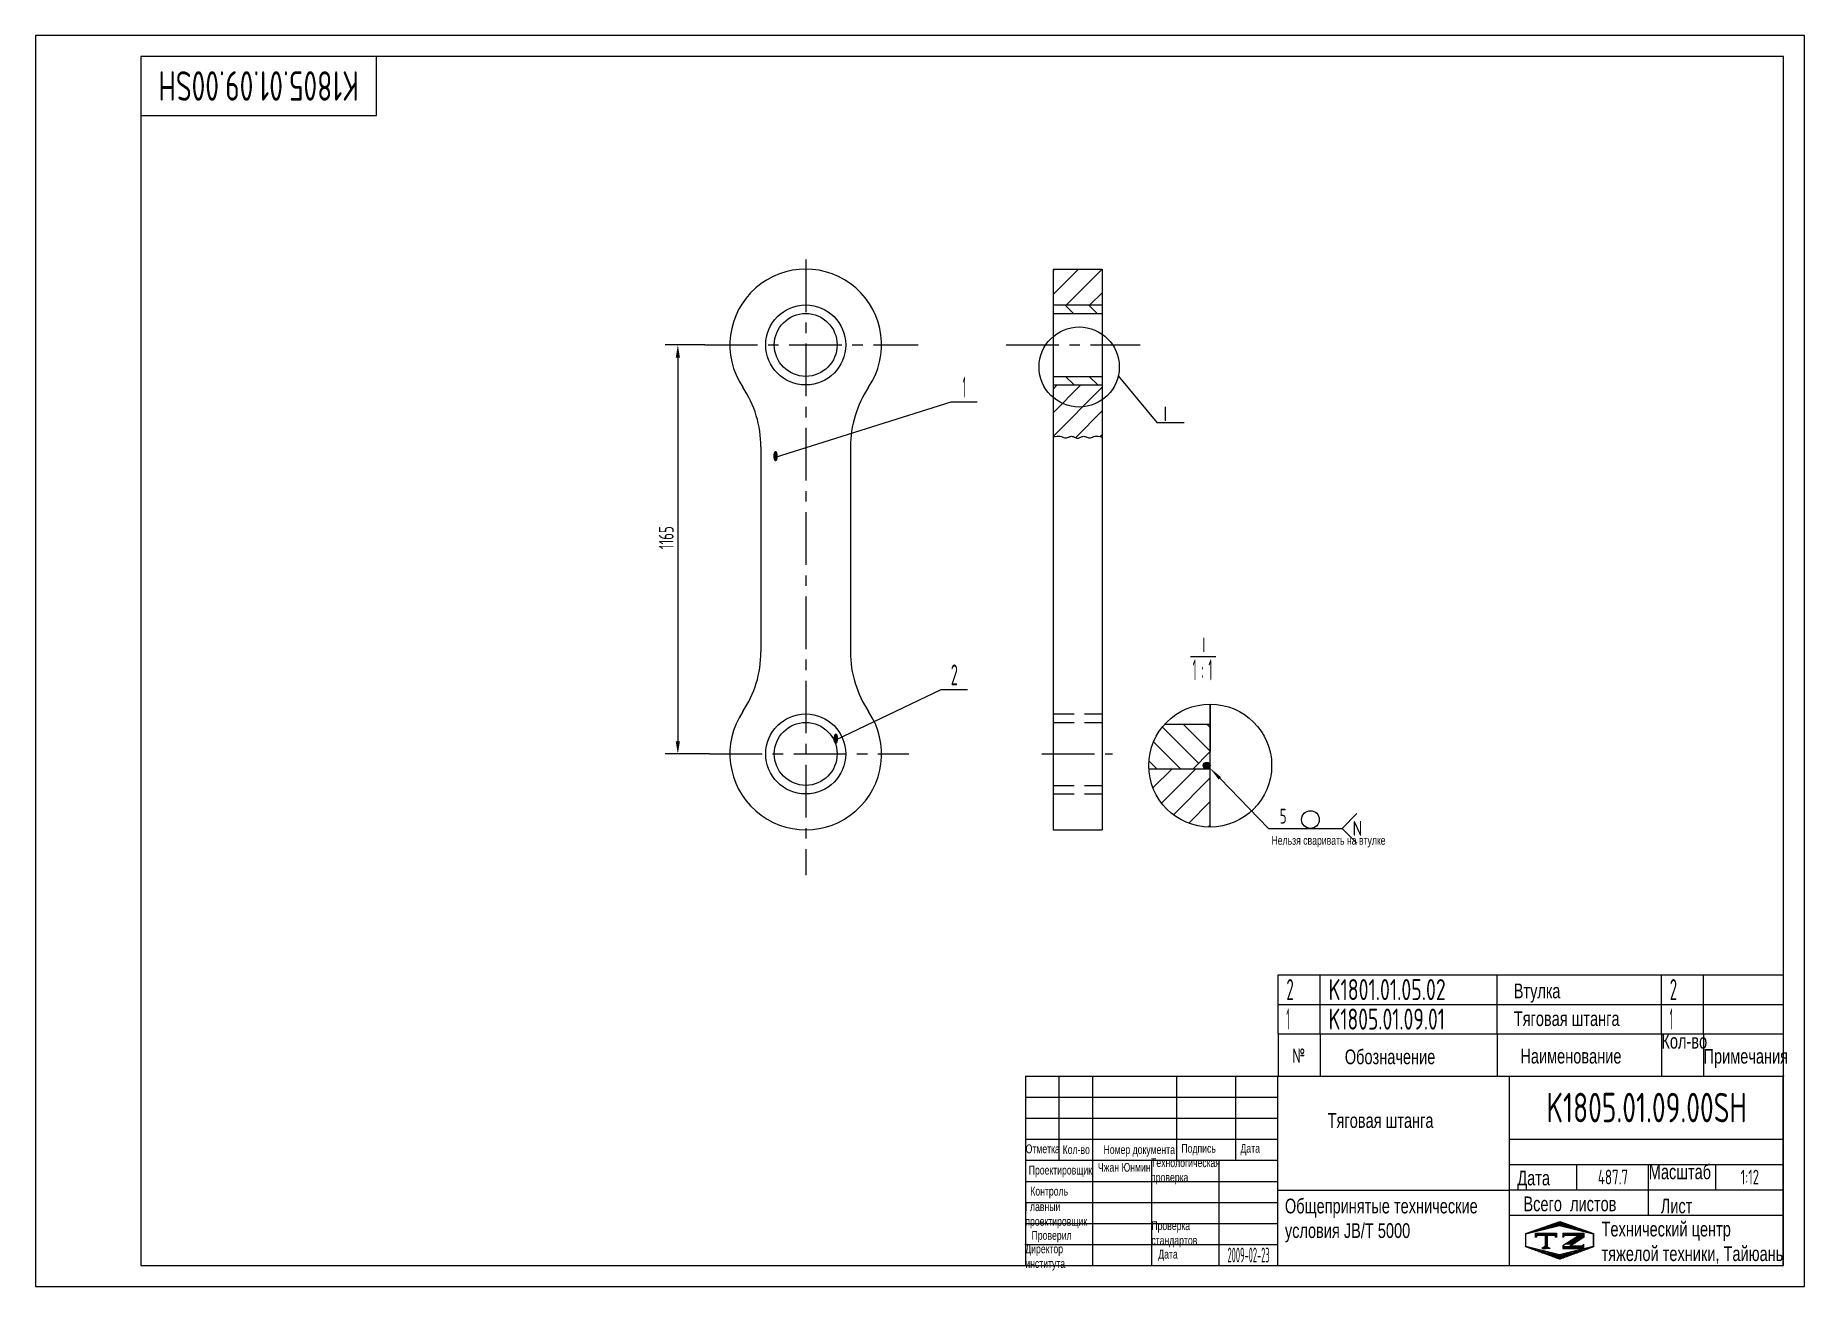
# Model space of a CAD drawing. Header units: millimetres. Extents: x 0 to 5040, y 0 to 3564.
import ezdxf
from ezdxf.enums import TextEntityAlignment as Align

# ---------------------------------------------------------------- set-up
doc = ezdxf.new("R2010")
doc.units = ezdxf.units.MM
doc.header["$LTSCALE"] = 120
doc.linetypes.add('F', pattern=[0.75, 0.5, -0.25])
doc.linetypes.add('G', pattern=[2, 1.25, -0.25, 0.25, -0.25])
for name, color, linetype in [('01', 7, 'Continuous'), ('02', 1, 'Continuous'), ('04', 2, 'F'), ('05', 4, 'G'), ('08', 1, 'Continuous'), ('11', 3, 'Continuous'), ('13', 3, 'Continuous'), ('THICK', 7, 'Continuous')]:
    doc.layers.add(name, color=color, linetype=linetype)
doc.styles.get("Standard").update_dxf_attribs({"font": 'isocp', "width": 0.707, "bigfont": 'intecad.shx'})
doc.dimstyles.new('INTE', dxfattribs={"dimscale": 12, "dimtxt": 3.5, "dimasz": 3, "dimexe": 3, "dimexo": 0, "dimgap": 1, "dimtad": 1, "dimdec": 3, "dimzin": 9, "dimdsep": 46, "dimtxsty": 'Standard', "dimcen": 0, "dimclrd": 1, "dimclre": 1, "dimclrt": 3, "dimaunit": 1, "dimadec": 0, "dimazin": 0, "dimtfac": 1, "dimtdec": 3, "dimtmove": 0, "dimatfit": 0, "dimfxl": 1, "dimarcsym": 0})

# ---------------------------------------------------------------- blocks, each defined once
blk = doc.blocks.new('*D33')
at = {"layer": '08', "color": 1, "lineweight": -2}
for p, q in [((1907.1, 2682.3), (1794.1, 2682.3)), ((1830.1, 2646.3), (1830.1, 1553.3)), ((1920.2, 1517.3), (1794.1, 1517.3))]:
    blk.add_line(p, q, dxfattribs=at)
at = {"layer": '08', "color": 1}
for points in [[(1824.1, 2646.3), (1836.1, 2646.3), (1830.1, 2682.3)], [(1824.1, 1553.3), (1836.1, 1553.3), (1830.1, 1517.3)]]:
    blk.add_solid(points, dxfattribs=at)
at = {"layer": 'Defpoints', "color": 0}
for p in [(1907.1, 2682.3), (1830.1, 1517.3), (1920.2, 1517.3)]:
    blk.add_point(p, dxfattribs=at)
at = {"layer": '08', "color": 3, "insert": (1797.1, 2133.2), "char_height": 42, "attachment_point": 5, "rotation": 90}
blk.add_mtext('1165', dxfattribs=at)
blk = doc.blocks.new('*U34', base_point=(1966.9, 1411))
at = {"layer": '01'}
blk.add_circle((2254.4, 1263.2), 25.2, dxfattribs=at)
at = {"layer": '02'}
blk.add_lwpolyline([(1966.9, 1411, 0, 9.6, 0), (1996.2, 1380.8, 9.6, 9.6, 0)], format="xyseb", dxfattribs=at)
for points in [[(1996.2, 1380.8), (2134.4, 1238), (2344.4, 1238)], [(2386.8, 1280.4), (2344.4, 1238), (2386.8, 1195.5)]]:
    blk.add_lwpolyline(points, dxfattribs=at)
at = {"layer": '13', "width": 0.707}
blk.add_text('5', height=42, dxfattribs=at).set_placement((2166.8, 1251.8))
at = {"layer": '13', "width": 1.010989}
blk.add_text('N', height=42, dxfattribs=at).set_placement((2374.4, 1217), (2402, 1217), align=Align.FIT)
blk = doc.blocks.new('*U49', base_point=(251.96, 168.31))
at = {"layer": '01'}
for p, q in [((251.96, 168.31), (251.96, 182.31)), ((195.96, 168.31), (251.96, 168.31))]:
    blk.add_line(p, q, dxfattribs=at)
blk = doc.blocks.new('*U50')
at = {"layer": '04'}
blk.add_blockref('*U49', (0, 0), dxfattribs=at)
blk = doc.blocks.new('*U51')
at = {"layer": '01'}
for points in [[(415, 292), (25, 292)], [(25, 292), (25, 5)], [(415, 5), (415, 292)], [(25, 5), (415, 5)]]:
    blk.add_lwpolyline(points, dxfattribs=at)
at = {"layer": '02'}
for points in [[(420, 297), (0, 297)], [(0, 297), (0, 0)], [(420, 0), (420, 297)], [(0, 0), (420, 0)]]:
    blk.add_lwpolyline(points, dxfattribs=at)
blk = doc.blocks.new('*U54')
at = {"layer": '01'}
for p, q in [((0, -84), (0, 0)), ((1440, -84), (1440, 0))]:
    blk.add_line(p, q, dxfattribs=at)
at = {"layer": '02'}
for p, q in [((0, 0), (120, 0)), ((120, -84), (120, 0)), ((120, 0), (624, 0)), ((624, -84), (624, 0)), ((624, 0), (1092, 0)), ((1092, -84), (1092, 0)), ((1092, 0), (1212, 0)), ((1212, -84), (1212, 0)), ((1212, 0), (1440, 0))]:
    blk.add_line(p, q, dxfattribs=at)
blk = doc.blocks.new('*U55')
at = {"layer": '01'}
for p, q in [((0, -84), (0, 0)), ((0, 0), (120, 0)), ((120, 0), (624, 0)), ((624, 0), (1092, 0)), ((1092, 0), (1212, 0)), ((1212, 0), (1440, 0)), ((1440, -84), (1440, 0))]:
    blk.add_line(p, q, dxfattribs=at)
at = {"layer": '02'}
for p, q in [((120, -84), (120, 0)), ((624, -84), (624, 0)), ((1092, -84), (1092, 0)), ((1212, -84), (1212, 0))]:
    blk.add_line(p, q, dxfattribs=at)
blk = doc.blocks.new('*X59')
at = {"color": 0}
for p, q in [((127.06, 7.8), (132.06, 7.8)), ((127.06, 7.5), (132.06, 7.5)), ((127.06, 7.2), (127.32, 7.2)), ((127.84, 5.4), (129.64, 5.4)), ((128.3, 5.7), (130.1, 5.7)), ((128.77, 6), (130.57, 6)), ((129.23, 6.3), (131.04, 6.3)), ((129.7, 6.6), (131.51, 6.6)), ((130.16, 6.9), (131.98, 6.9)), ((130.62, 7.2), (132.06, 7.2))]:
    blk.add_line(p, q, dxfattribs=at)
blk = doc.blocks.new('*X60')
at = {"color": 0}
for p, q in [((127.06, 4.8), (132.06, 4.8)), ((127.06, 4.5), (132.06, 4.5)), ((131.84, 5.1), (132.06, 5.1))]:
    blk.add_line(p, q, dxfattribs=at)
blk = doc.blocks.new('*X58')
at = {"color": 0}
for p, q in [((122.34, 4.5), (123.72, 4.5)), ((122.82, 4.8), (123.24, 4.8))]:
    blk.add_line(p, q, dxfattribs=at)
blk = doc.blocks.new('*X57')
at = {"color": 0}
for p, q in [((120.53, 7.8), (125.53, 7.8)), ((120.53, 7.5), (125.53, 7.5)), ((120.53, 7.2), (120.79, 7.2)), ((125.27, 7.2), (125.53, 7.2))]:
    blk.add_line(p, q, dxfattribs=at)
blk = doc.blocks.new('*X56')
at = {"color": 0}
for p, q in [((120.66, 8.7), (121.92, 8.7)), ((121.52, 9), (123.12, 9)), ((122.38, 9.3), (124.32, 9.3)), ((123.24, 9.6), (125.52, 9.6)), ((124.1, 9.9), (128.52, 9.9)), ((124.97, 10.2), (127.67, 10.2)), ((125.83, 10.5), (126.82, 10.5)), ((127.02, 9.6), (129.37, 9.6)), ((128.22, 9.3), (130.22, 9.3)), ((129.42, 9), (131.07, 9)), ((130.62, 8.7), (131.92, 8.7)), ((118.22, 7.8), (118.32, 7.8)), ((118.22, 7.5), (118.27, 7.5)), ((118.22, 7.2), (118.27, 7.2)), ((118.22, 6.9), (118.27, 6.9)), ((118.22, 6.6), (118.27, 6.6)), ((118.22, 6.3), (118.27, 6.3)), ((118.22, 6), (118.27, 6)), ((118.22, 5.7), (118.27, 5.7)), ((118.22, 5.4), (118.27, 5.4)), ((118.22, 5.1), (118.27, 5.1)), ((118.22, 4.8), (118.27, 4.8)), ((118.79, 4.5), (119.42, 4.5)), ((118.94, 8.1), (119.52, 8.1)), ((119.8, 8.4), (120.72, 8.4)), ((131.82, 8.4), (132.77, 8.4)), ((133.02, 8.1), (133.62, 8.1)), ((133.12, 4.5), (133.76, 4.5)), ((134.22, 7.8), (134.32, 7.8)), ((134.27, 7.5), (134.32, 7.5)), ((134.27, 7.2), (134.32, 7.2)), ((134.27, 6.9), (134.32, 6.9)), ((134.27, 6.6), (134.32, 6.6)), ((134.27, 6.3), (134.32, 6.3)), ((134.27, 6), (134.32, 6)), ((134.27, 5.7), (134.32, 5.7)), ((134.27, 5.4), (134.32, 5.4)), ((134.27, 5.1), (134.32, 5.1)), ((134.27, 4.8), (134.32, 4.8)), ((119.61, 4.2), (120.62, 4.2)), ((120.43, 3.9), (121.82, 3.9)), ((121.26, 3.6), (123.02, 3.6)), ((122.08, 3.3), (124.22, 3.3)), ((122.91, 3), (125.42, 3)), ((123.73, 2.7), (128.89, 2.7)), ((124.55, 2.4), (128.07, 2.4)), ((125.38, 2.1), (127.26, 2.1)), ((126.2, 1.8), (126.45, 1.8)), ((127.12, 3), (129.7, 3)), ((128.32, 3.3), (130.51, 3.3)), ((129.52, 3.6), (131.32, 3.6)), ((130.72, 3.9), (132.14, 3.9)), ((131.92, 4.2), (132.95, 4.2))]:
    blk.add_line(p, q, dxfattribs=at)

msp = doc.modelspace()

# ---------------------------------------------------------------- hatches: boundary and pattern name
at = {"layer": '02', "linetype": 'Continuous'}
h = msp.add_hatch(dxfattribs=at)
h.set_pattern_fill('ANSI31', color=1, scale=15, style=0)
h.set_pattern_definition([(45, (1150.04, -202.87), (-33.67596, 33.67596), [])])
h.paths.add_polyline_path([(2898.9905, 2898.3218), (2898.9905, 2796.3218), (3038.9905, 2796.3218), (3038.9905, 2898.3218)])
h.paths.add_polyline_path([(2898.9905, 2568.3218), (2898.9905, 2419.2498), (2905.157, 2421.6588), (2910.5888, 2422.7717), (2915.3711, 2422.8674), (2919.5894, 2422.2248), (2923.3292, 2421.1228), (2926.676, 2419.8404), (2929.7152, 2418.6564), (2932.5321, 2417.8498), (2935.201, 2417.6283), (2937.7502, 2417.9154), (2940.1969, 2418.5635), (2942.5582, 2419.4248), (2944.8511, 2420.3517), (2947.0927, 2421.1967), (2949.3001, 2421.8119), (2951.4905, 2422.0498), (2953.678, 2421.8092), (2955.8655, 2421.1748), (2958.053, 2420.2779), (2960.2405, 2419.2498), (2962.428, 2418.2217), (2964.6155, 2417.3248), (2966.803, 2416.6904), (2968.9905, 2416.4498), (2971.178, 2416.6904), (2973.3655, 2417.3248), (2975.553, 2418.2217), (2977.7405, 2419.2498), (2979.928, 2420.2779), (2982.1155, 2421.1748), (2984.303, 2421.8092), (2986.4905, 2422.0498), (2988.6808, 2421.8119), (2990.8883, 2421.1967), (2993.1299, 2420.3517), (2995.4228, 2419.4248), (2997.784, 2418.5635), (3000.2307, 2417.9154), (3002.7799, 2417.6283), (3005.4488, 2417.8498), (3008.2658, 2418.6564), (3011.3049, 2419.8404), (3014.6517, 2421.1228), (3018.3915, 2422.2248), (3022.6098, 2422.8674), (3027.3922, 2422.7717), (3032.8239, 2421.6588), (3038.9905, 2419.2498), (3038.9905, 2568.3218)])
h = msp.add_hatch(dxfattribs=at)
h.set_pattern_fill('ANSI31', color=1, scale=15, angle=90, style=0)
h.set_pattern_definition([(135, (1150.04, -202.87), (-33.67596, -33.67596), [])])
h.paths.add_polyline_path([(3038.9905, 2568.3218), (3038.9905, 2592.8218), (2898.9905, 2592.8218), (2898.9905, 2568.3218)])
h.paths.add_polyline_path([(3038.9905, 2771.8218), (3038.9905, 2796.3218), (2898.9905, 2796.3218), (2898.9905, 2771.8218)])
h = msp.add_hatch(dxfattribs=at)
h.set_pattern_fill('ANSI31', color=1, scale=15, angle=90, style=0)
h.set_pattern_definition([(135, (556.07, -466.285), (-33.67596, -33.67596), [])])
h.paths.add_polyline_path([(3346.7749, 1601.5584), (3217.1147, 1601.5584, 0.186166635), (3171.7949, 1484.0584, 0.014296107), (3172.0809, 1474.0584), (3296.7749, 1474.0584), (3346.7749, 1524.0584)])
h = msp.add_hatch(dxfattribs=at)
h.set_pattern_fill('ANSI31', color=1, scale=15, style=0)
h.set_pattern_definition([(45, (556.07, -466.285), (-33.67596, 33.67596), [])])
h.paths.add_polyline_path([(3346.7749, 1474.0584), (3172.0809, 1474.0584, 0.397563228), (3346.7749, 1309.0783)])
msp.add_hatch(color=1, dxfattribs=at).paths.add_polyline_path([(3346.7749, 1484.0584, 1), (3326.7749, 1484.0584, 1)])

# ---------------------------------------------------------------- linework, layer by layer
msp.add_line((3346.7749, 1601.5584), (3217.1147, 1601.5584))
at = {"layer": '01'}
for p, q in [((2898.9905, 2898.3218), (2898.9905, 1301.3218)), ((2898.9905, 2898.3218), (3038.9905, 2898.3218)), ((3038.9905, 2898.3218), (3038.9905, 1301.3218)), ((3362.743, 1793.6079), (3290.6651, 1793.6079)), ((2898.9905, 1301.3218), (3038.9905, 1301.3218)), ((3540, 720), (4980, 720)), ((3540, 720), (3540, 599.5504)), ((3660, 720), (3660, 599.5504)), ((4164, 720), (4164, 599.5504)), ((4632, 720), (4632, 599.5504)), ((4752, 720), (4752, 623.6235)), ((4752, 623.6235), (4752, 599.5504))]:
    msp.add_line(p, q, dxfattribs=at)
at = {"layer": '01', "color": 7, "linetype": 'Continuous'}
for p, q in [((2898.9905, 2796.3218), (3038.9905, 2796.3218)), ((2898.9905, 2771.8218), (3038.9905, 2771.8218)), ((2898.9905, 2592.8218), (3038.9905, 2592.8218)), ((2898.9905, 2568.3218), (3038.9905, 2568.3218)), ((2066.9356, 2391.8312), (2066.9356, 1807.8123)), ((2321.9356, 2391.8312), (2321.9356, 1807.8123)), ((3346.7749, 1309.0783), (3346.7749, 1659.0384)), ((3346.7749, 1659.0384), (3346.7749, 1524.0584)), ((3296.7749, 1474.0584), (3346.7749, 1524.0584)), ((3296.7749, 1474.0584), (3172.0809, 1474.0584)), ((3346.7749, 1474.0584), (3172.0809, 1474.0584))]:
    msp.add_line(p, q, dxfattribs=at)
at = {"layer": '01'}
for centre, radius in [((2194.4356, 2682.3218), 114), ((2194.4356, 2682.3218), 89.5), ((2194.4356, 1517.3218), 114), ((2194.4356, 1517.3218), 89.5)]:
    msp.add_circle(centre, radius, dxfattribs=at)
for centre, radius, start, end in [((2194.4356, 2682.3218), 216, 326.1125422, 213.8874578), ((1761.9356, 2391.8312), 305, 0, 33.8874578), ((2626.9356, 2391.8312), 305, 146.1125422, 180), ((1761.9356, 1807.8123), 305, 326.1125422, 0), ((2626.9356, 1807.8123), 305, 180, 213.8874578), ((2194.4356, 1517.3218), 216, 146.1125422, 33.8874578)]:
    msp.add_arc(centre, radius, start, end, dxfattribs=at)
msp.add_point((4980, 600), dxfattribs=at)
at = {"layer": '02', "color": 1, "linetype": 'Continuous'}
for p, q in [((3084.8646, 2594.3397), (3195.0599, 2461.6325)), ((3195.0599, 2461.6325), (3272.9486, 2461.6325))]:
    msp.add_line(p, q, dxfattribs=at)
at = {"layer": '02'}
for p, q in [((2108.5284, 2362.4909), (2608.7511, 2520.1696)), ((2608.7511, 2520.1696), (2683.1511, 2520.1696)), ((2280.213, 1557.6888), (2580.6053, 1700.8511)), ((2580.6053, 1700.8511), (2655.0053, 1700.8511))]:
    msp.add_line(p, q, dxfattribs=at)
msp.add_lwpolyline([(2898.9905, 2419.2498), (2905.157, 2421.6588), (2910.5888, 2422.7717), (2915.3711, 2422.8674), (2919.5894, 2422.2248), (2923.3292, 2421.1228), (2926.676, 2419.8404), (2929.7152, 2418.6564), (2932.5321, 2417.8498), (2935.201, 2417.6283), (2937.7502, 2417.9154), (2940.1969, 2418.5635), (2942.5582, 2419.4248), (2944.8511, 2420.3517), (2947.0927, 2421.1967), (2949.3001, 2421.8119), (2951.4905, 2422.0498), (2953.678, 2421.8092), (2955.8655, 2421.1748), (2958.053, 2420.2779), (2960.2405, 2419.2498), (2962.428, 2418.2217), (2964.6155, 2417.3248), (2966.803, 2416.6904), (2968.9905, 2416.4498), (2971.178, 2416.6904), (2973.3655, 2417.3248), (2975.553, 2418.2217), (2977.7405, 2419.2498), (2979.928, 2420.2779), (2982.1155, 2421.1748), (2984.303, 2421.8092), (2986.4905, 2422.0498), (2988.6808, 2421.8119), (2990.8883, 2421.1967), (2993.1299, 2420.3517), (2995.4228, 2419.4248), (2997.784, 2418.5635), (3000.2307, 2417.9154), (3002.7799, 2417.6283), (3005.4488, 2417.8498), (3008.2658, 2418.6564), (3011.3049, 2419.8404), (3014.6517, 2421.1228), (3018.3915, 2422.2248), (3022.6098, 2422.8674), (3027.3922, 2422.7717), (3032.8239, 2421.6588), (3038.9905, 2419.2498)], dxfattribs=at)
at = {"layer": '02', "color": 1, "linetype": 'Continuous'}
for centre, radius in [((2973.4847, 2619.3112), 114.1449), ((3336.7749, 1484.0584), 10)]:
    msp.add_circle(centre, radius, dxfattribs=at)
at = {"layer": '02'}
msp.add_circle((3346.7749, 1484.0584), 174.98, dxfattribs=at)
at = {"layer": '04', "color": 2, "linetype": 'F'}
for p, q in [((2898.9905, 1631.3218), (3038.9905, 1631.3218)), ((2898.9905, 1606.8218), (3038.9905, 1606.8218)), ((2898.9905, 1427.8218), (3038.9905, 1427.8218)), ((2898.9905, 1403.3218), (3038.9905, 1403.3218))]:
    msp.add_line(p, q, dxfattribs=at)
at = {"layer": '05'}
for p, q in [((2194.4356, 2925.9679), (2194.4356, 1171.702)), ((1907.1346, 2682.3218), (2514.3891, 2682.3218)), ((2765.6441, 2682.3218), (3147.6377, 2682.3218)), ((1920.1938, 1517.3218), (2488.2706, 1517.3218)), ((2867.0239, 1517.3218), (3068.5041, 1517.3218))]:
    msp.add_line(p, q, dxfattribs=at)
at = {"layer": 'THICK'}
for p, q in [((2820.418, 599.5504), (2820.418, 60)), ((2820.418, 599.5504), (4978.6196, 599.5504)), ((2916.3071, 599.2902), (2916.3071, 599.5504)), ((2916.3381, 359.7502), (2916.3381, 599.5504)), ((3012.2582, 60), (3012.2582, 599.5504)), ((3252.0584, 359.7502), (3252.0584, 599.5504)), ((3419.9185, 359.7502), (3419.9185, 599.5504)), ((3539.8186, 60), (3539.8186, 599.5504)), ((4199.2691, 60), (4199.2691, 599.5504)), ((4978.6196, 60), (4978.6196, 599.5504)), ((2820.418, 419.7003), (3539.8186, 419.7003)), ((4199.2691, 419.7003), (4978.6196, 419.7003)), ((2820.418, 359.7502), (3539.8186, 359.7502)), ((3180.1183, 60), (3180.1183, 359.7502)), ((3371.9584, 60), (3371.9584, 359.7502)), ((4199.2691, 347.7602), (4978.6196, 347.7602)), ((4391.1092, 275.8202), (4391.1092, 347.7602)), ((4594.9393, 203.8801), (4594.9393, 347.7602)), ((4786.7795, 275.8202), (4786.7795, 347.7602)), ((3539.8186, 274.7808), (4199.2691, 274.7808)), ((4199.2691, 275.8202), (4978.6196, 275.8202)), ((4199.2691, 203.8801), (4978.6196, 203.8801)), ((2820.418, 60), (4978.6196, 60))]:
    msp.add_line(p, q, dxfattribs=at)
at = {"layer": 'THICK', "color": 3}
for p, q in [((2820.418, 539.6004), (3539.8186, 539.6004)), ((2820.418, 479.6503), (3539.8186, 479.6503)), ((2820.418, 299.8002), (3539.8186, 299.8002)), ((2820.418, 239.8501), (3539.8186, 239.8501)), ((2820.418, 179.9001), (3539.8186, 179.9001)), ((4245.4555, 151.197), (4342.635, 185.0446)), ((4246.0865, 150.4348), (4342.0066, 174.4148)), ((4273.1718, 140.3249), (4273.1718, 152.3149)), ((4273.1718, 152.3149), (4333.1218, 152.3149)), ((4333.1218, 152.3149), (4333.1218, 140.3249)), ((4342.0066, 174.4148), (4437.9267, 150.4348)), ((4342.635, 185.0446), (4438.5524, 151.197)), ((4351.4794, 152.3149), (4351.4794, 140.3249)), ((4351.4794, 152.3149), (4411.4294, 152.3149)), ((4411.4294, 152.3149), (4411.4294, 140.3249)), ((2820.418, 119.95), (3539.8186, 119.95)), ((4245.4555, 113.5032), (4245.4555, 151.197)), ((4342.635, 78.1171), (4245.4555, 113.5032)), ((4246.0865, 114.4647), (4246.0865, 150.4348)), ((4342.0066, 90.4847), (4246.0865, 114.4647)), ((4279.1668, 146.3199), (4273.1718, 140.3249)), ((4327.1268, 146.3199), (4279.1668, 146.3199)), ((4303.146, 116.2316), (4291.531, 108.9237)), ((4291.531, 108.9237), (4303.146, 108.9237)), ((4300.5232, 146.3771), (4300.5232, 113.4912)), ((4303.146, 146.3771), (4303.146, 113.4912)), ((4303.146, 116.2316), (4314.761, 108.9237)), ((4314.761, 108.9237), (4303.146, 108.9237)), ((4306.1434, 146.3771), (4306.1434, 113.4912)), ((4333.1218, 140.3249), (4327.1268, 146.3199)), ((4437.9267, 114.4647), (4342.0066, 90.4847)), ((4438.5524, 113.5032), (4342.635, 78.1171)), ((4351.4794, 140.3249), (4357.4744, 146.3199)), ((4398.6887, 146.3199), (4351.4794, 115.7749)), ((4351.4794, 115.7749), (4351.4794, 108.9237)), ((4351.4794, 108.9237), (4411.4278, 108.9237)), ((4357.4744, 146.3199), (4398.6887, 146.3199)), ((4380.7146, 120.7829), (4371.5516, 114.9187)), ((4405.4328, 114.9187), (4371.5516, 114.9187)), ((4411.4278, 140.4394), (4380.7146, 120.7829)), ((4411.4278, 120.9137), (4405.4328, 114.9187)), ((4411.4278, 108.9237), (4411.4278, 120.9137)), ((4437.9267, 150.4348), (4437.9267, 114.4647)), ((4438.5524, 151.197), (4438.5524, 113.5032))]:
    msp.add_line(p, q, dxfattribs=at)
for p in [(2820.418, 119.95), (2820.418, 60)]:
    msp.add_point(p, dxfattribs=at)

# ---------------------------------------------------------------- block references
at = {"layer": '01', "xscale": 12, "yscale": 12, "zscale": 12}
msp.add_blockref('*U51', (0, 0), dxfattribs=at)
at = {"layer": '01', "xscale": 12, "yscale": 12}
msp.add_blockref('*U50', (972, 3336), dxfattribs=at)
at = {"layer": '01'}
for name, p in [('*U34', (3344.8364, 1478.1413)), ('*U55', (3540, 888)), ('*U54', (3540, 804))]:
    msp.add_blockref(name, p, dxfattribs=at)
at = {"layer": 'THICK', "color": 3, "xscale": 11.99000879999994, "yscale": 11.99000879999994, "zscale": 11.9900088}
for name in ['*X56', '*X57', '*X58', '*X59', '*X60']:
    msp.add_blockref(name, (2828.0012, 57.0705), dxfattribs=at)

# ---------------------------------------------------------------- texts
at = {"layer": '01', "attachment_point": 1}
for s, insert, char_height, width in [('{\\W1;\\C3;I}', (3212.7044, 2507.0677), 42, 3.382599), ('{\\C3;I}', (3324.3877, 1848.8961), 42, 3.382599), ('{\\fArial|b0|i0|c204|p34;Подпись}', (3264.5916, 406.3875), 25, 0.731895)]:
    msp.add_mtext(s, dxfattribs=dict(at, insert=insert, char_height=char_height, width=width))
for s, insert, char_height in [('{\\fArial|b0|i0|c204|p34;\\C3;Нельзя сваривать на втулке}', (3521.2728, 1283.584), 25), ('{\\fArial|b0|i0|c204|p34;\\C3;Втулка}', (4211.3782, 863.205), 42), ('{\\fArial|b0|i0|c204|p34;\\C3;Тяговая штанга}', (4211.3782, 784.2964), 42), ('{\\fArial|b0|i0|c204|p34;Кол-во}', (4632, 720), 42), ('{\\Fisocp,intecad|c204;№}', (3581.0524, 678.5885), 42), ('{\\fArial|b0|i0|c204|p34;Обозначение}', (3730.0656, 675.6109), 42), ('{\\fArial|b0|i0|c204|p34;Наименование}', (4230.2117, 677.5578), 42), ('{\\fArial|b0|i0|c204|p34;Примечания}', (4752, 677.2838), 42), ('{\\fArial|b0|i0|c204|p34;\\C3;Тяговая штанга}', (3681.2534, 494.1175), 42), ('{\\fArial|b0|i0|c204|p34;Отметка}', (2820.973, 404.9499), 25), ('{\\fArial|b0|i0|c204|p34;Дата}', (3432.9304, 406.3875), 25), ('{\\fArial|b0|i0|c204|p34;Кол-во}', (2926.3677, 402.7561), 25), ('{\\fArial|b0|i0|c204|p34;Номер документа}', (3042.8234, 402.7311), 25), ('{\\fArial|b0|i0|c204|p34;Технологическая\\Pпроверка}', (3178.2264, 365.4361), 25), ('{\\fArial|b0|i0|c204|p34;Проектировщик}', (2829.7559, 344.2541), 25), ('{\\fArial|b0|i0|c204|p34;\\C3;Чжан Юнмин}', (3026.7214, 352.2732), 25), ('{\\fArial|b0|i0|c204|p34;Дата}', (4221.4835, 330.3827), 42), ('{\\fArial|b0|i0|c204|p34;Масштаб}', (4596, 348), 42), ('{\\fArial|b0|i0|c204|p34;Контроль}', (2834.1473, 284.2896), 25), ('{\\fArial|b0|i0|c204|p34;Общепринятые технические\\Pусловия \\fArial|b0|i0|c0|p34;JB/T 5000}', (3559.4986, 250.5403), 42), ('{\\fArial|b0|i0|c204|p34;Всего  листов}', (4239.0476, 256.6772), 42), ('{\\fArial|b0|i0|c204|p34;Главный\\Pпроектировщик}', (2820, 240), 25), ('{\\fArial|b0|i0|c204|p34;Лист}', (4630.1423, 250.8275), 42), ('{\\fArial|b0|i0|c204|p34;Проверил}', (2837.8135, 158.2808), 25), ('{\\fArial|b0|i0|c204|p34;Проверка\\Pстандартов}', (3179.0105, 186.0027), 25), ('{\\fArial|b0|i0|c204|p34;Технический центр\\Pтяжелой техники, Тайюань}', (4461.539, 184.8607), 42), ('{\\fArial|b0|i0|c204|p34;Директор\\Pинститута}', (2820, 120), 25), ('{\\fArial|b0|i0|c204|p34;Дата}', (3198.772, 104.8312), 25)]:
    msp.add_mtext(s, dxfattribs=dict(at, insert=insert, char_height=char_height))
at = {"layer": '02', "width": 0.605172}
for p, p2 in [((2101.3284, 2350.4909), (2115.7284, 2350.4909)), ((2273.013, 1545.6888), (2287.413, 1545.6888))]:
    msp.add_text('●', height=24, dxfattribs=at).set_placement(p, p2, align=Align.FIT)
at = {"layer": '11', "width": 0.696133}
msp.add_text('K1805.01.09.00SH', height=84, rotation=180, dxfattribs=at).set_placement((921.3146, 3462), (350.6854, 3462), align=Align.FIT)
at = {"layer": '11'}
for s, height, width, p, p2 in [('1', 59.397, 0.404, (2641.7518, 2532.1696), (2650.1505, 2532.1696)), ('2', 59.397, 0.562593, (2607.6123, 1712.8511), (2627.9982, 1712.8511)), ('2', 60, 0.562593, (3564, 816), (3584.5929, 816)), ('K1801.01.05.02', 60, 0.693769, (3684, 816), (4017.6358, 816)), ('2', 60, 0.562593, (4656, 816), (4676.5929, 816)), ('1', 60, 0.404, (3564, 732), (3572.484, 732)), ('K1805.01.09.01', 60, 0.693675, (3684, 732), (4015.2363, 732)), ('1', 60, 0.404, (4656, 732), (4664.484, 732)), ('K1805.01.09.00SH', 84, 0.696133, (4304.6854, 468), (4875.3146, 468)), ('487.7', 42, 0.67223, (4450.9437, 291), (4537.0563, 291)), ('1:12', 42, 0.651478, (4857.8684, 291), (4910.1316, 291)), ('2009-02-23', 42, 0.414384, (3396, 69), (3516, 69))]:
    msp.add_text(s, height=height, dxfattribs=dict(at, width=width)).set_placement(p, p2, align=Align.FIT)
at = {"layer": '11', "width": 0.404}
msp.add_text('1 : 1', height=59.39697, dxfattribs=at).set_placement((3324.6171, 1726.9786), align=Align.CENTER)

# ---------------------------------------------------------------- dimensions: what is measured, and where the dimension line sits
at = {"layer": '08'}
dim = msp.add_linear_dim(base=(1830.1237, 1517.3218), p1=(1907.1346, 2682.3218), p2=(1920.1938, 1517.3218), angle=90, dimstyle='INTE', dxfattribs=at)
dim.commit()
dim.dimension.update_dxf_attribs({"geometry": '*D33', "text_midpoint": (1830.1237, 2133.1732), "dimtype": 160})

doc.saveas('drawing.dxf')
